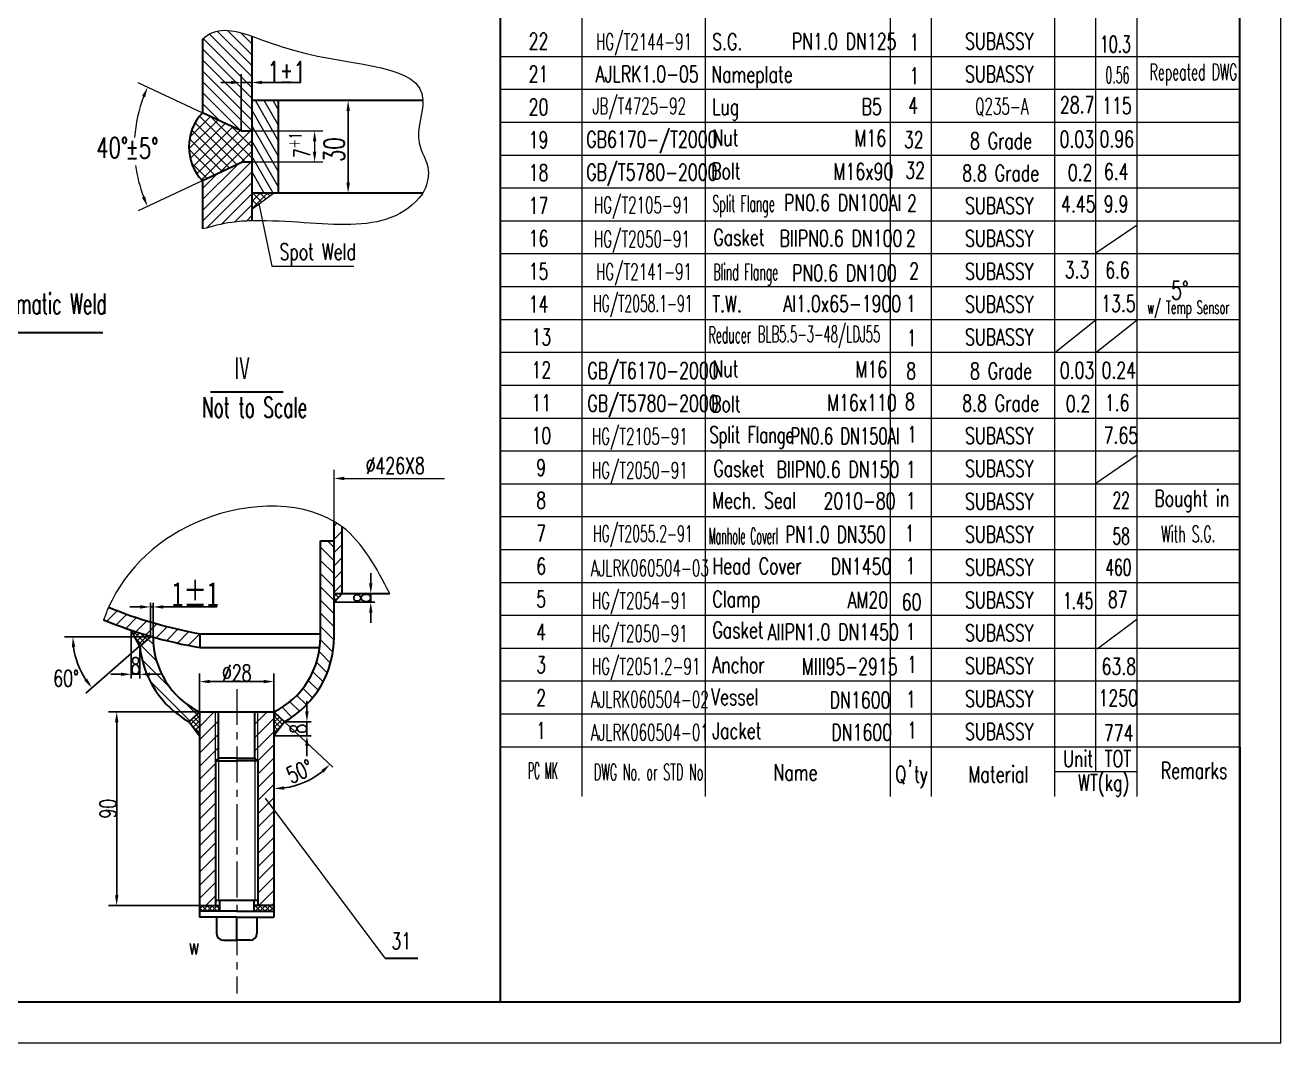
# Model space of a CAD drawing. Extents: x 0 to 594, y 0 to 841.
# Drawn here: x 288.4 to 594, y 0 to 247.7 of the extents above; entities that cross this region are included whole.
import ezdxf
from ezdxf.enums import TextEntityAlignment as Align

# ---------------------------------------------------------------- set-up
doc = ezdxf.new("R2010")
doc.units = 0
doc.header["$LTSCALE"] = 7
doc.header["$MEASUREMENT"] = 0
doc.linetypes.add('CENTER', pattern=[2, 1.25, -0.25, 0.25, -0.25])
doc.linetypes.add('DASHED', pattern=[0.75, 0.5, -0.25])
doc.layers.get('0').update_dxf_attribs({"linetype": 'CONTINUOUS', "lineweight": 30})
doc.layers.get('DEFPOINTS').update_dxf_attribs({"color": 2, "linetype": 'DASHED', "lineweight": 13})
for name, color, linetype, lineweight in [('CEN', 1, 'CENTER', 13), ('DIM', 4, 'CONTINUOUS', 13), ('FULL', 7, 'CONTINUOUS', 30), ('MAIN', 7, 'CONTINUOUS', 30), ('TEXT', 7, 'CONTINUOUS', 30), ('THIN', 3, 'CONTINUOUS', 13), ('斜线', 6, 'CONTINUOUS', 13)]:
    doc.layers.add(name, color=color, linetype=linetype, lineweight=lineweight)
doc.styles.add('HZ3', font='romans.shx', dxfattribs={"width": 0.7, "height": 3, "bigfont": 'hztxt.shx'})
doc.styles.add('HZ4', font='romans.shx', dxfattribs={"width": 0.7, "height": 4, "bigfont": 'hztxt.shx'})
doc.styles.add('HZ5', font='romans.shx', dxfattribs={"width": 0.7, "height": 5, "bigfont": 'hztxt.shx'})
doc.styles.add('HZ6', font='romans.shx', dxfattribs={"width": 0.7, "height": 6, "bigfont": 'hztxt.shx'})
doc.styles.add('RMO4', font='romans.shx', dxfattribs={"width": 0.7, "height": 4})
doc.styles.get("Standard").update_dxf_attribs({"font": 'SIMFANG.TTF', "width": 0.7, "height": 6})
doc.dimstyles.get("Standard").update_dxf_attribs({"dimtxt": 0.18, "dimasz": 0.18, "dimexe": 0.18, "dimexo": 0.0625, "dimgap": 0.09, "dimtad": 0, "dimtih": 1, "dimtoh": 1, "dimdec": 4, "dimzin": 0, "dimdsep": 46, "dimtxsty": 'Standard', "dimcen": 0.09, "dimadec": 0, "dimazin": 0, "dimtfac": 1, "dimtdec": 4, "dimtofl": 0, "dimtmove": 0, "dimatfit": 3, "dimfxl": 0, "dimtolj": 1, "dimtzin": 0, "dimarcsym": 0})
doc.dimstyles.new('STANDARD$2', dxfattribs={"dimtxt": 0.18, "dimasz": 2.5, "dimexe": 2.5, "dimexo": 0.0625, "dimgap": 0.9, "dimtad": 1, "dimtih": 1, "dimdec": 0, "dimzin": 0, "dimdsep": 46, "dimtxsty": 'HZ5', "dimcen": 0.09, "dimadec": 0, "dimazin": 0, "dimtol": 1, "dimtfac": 2, "dimtdec": 0, "dimtofl": 0, "dimtmove": 0, "dimatfit": 0, "dimfxl": 0, "dimtolj": 1, "dimtzin": 0, "dimarcsym": 0})
pattern_1 = [(45, (-216.7585, -396.64), (-1.609318, 1.609318), [])]
pattern_2 = [(45, (3.9279, -203.98956), (-0.6187184, 0.6187184), []), (135, (3.9279, -203.98956), (-0.6187184, -0.6187184), [])]

# ---------------------------------------------------------------- blocks, each defined once
blk = doc.blocks.new('*D108')
at = {"layer": 'DEFPOINTS', "color": 0}
for p in [(343.59, 233.75), (341.01, 221.94), (343.59, 221.95)]:
    blk.add_point(p, dxfattribs=at)
at = {"layer": 'DIM', "color": 0, "lineweight": -2}
for p, q in [((341.01, 222.01), (341.01, 235.75)), ((343.59, 222.01), (343.59, 235.75)), ((338.51, 233.75), (336.01, 233.75)), ((341.01, 233.75), (343.59, 233.75)), ((346.09, 233.75), (355.51, 233.75))]:
    blk.add_line(p, q, dxfattribs=at)
at = {"layer": 'DIM', "color": 0}
for points in [[(338.51, 234.16), (338.51, 233.33), (341.01, 233.75)], [(346.09, 234.16), (346.09, 233.33), (343.59, 233.75)]]:
    blk.add_solid(points, dxfattribs=at)
at = {"layer": 'DIM', "color": 0, "insert": (352.05, 236.34), "char_height": 5, "attachment_point": 5, "style": 'HZ5'}
blk.add_mtext('\\A1;1±1', dxfattribs=at)
blk = doc.blocks.new('*D109')
at = {"layer": 'DEFPOINTS', "color": 0}
for p in [(350.03, 229.33), (350.14, 206.83), (367.02, 206.83)]:
    blk.add_point(p, dxfattribs=at)
at = {"layer": 'DIM', "color": 0, "lineweight": -2}
for p, q in [((350.1, 229.33), (369.52, 229.33)), ((367.02, 226.83), (367.02, 209.33)), ((350.2, 206.83), (369.52, 206.83))]:
    blk.add_line(p, q, dxfattribs=at)
at = {"layer": 'DIM', "color": 0}
for points in [[(366.61, 226.83), (367.44, 226.83), (367.02, 229.33)], [(366.61, 209.33), (367.44, 209.33), (367.02, 206.83)]]:
    blk.add_solid(points, dxfattribs=at)
at = {"layer": 'DIM', "color": 0, "insert": (363.62, 217.37), "char_height": 5, "attachment_point": 5, "rotation": 90, "style": 'HZ5'}
blk.add_mtext('\\A1;30', dxfattribs=at)
blk = doc.blocks.new('*D119')
at = {"layer": 'DEFPOINTS', "color": 0}
for p in [(330.86, 80.55), (310.7, 33.45), (330.86, 33.45)]:
    blk.add_point(p, dxfattribs=at)
at = {"layer": 'THIN', "color": 0, "lineweight": -2}
for p, q in [((330.8, 80.55), (308.7, 80.55)), ((310.7, 78.05), (310.7, 35.95)), ((330.8, 33.45), (308.7, 33.45))]:
    blk.add_line(p, q, dxfattribs=at)
at = {"layer": 'THIN', "color": 0}
for points in [[(310.28, 78.05), (311.12, 78.05), (310.7, 80.55)], [(310.28, 35.95), (311.12, 35.95), (310.7, 33.45)]]:
    blk.add_solid(points, dxfattribs=at)
at = {"layer": 'THIN', "color": 0, "insert": (308.61, 57), "char_height": 4, "attachment_point": 5, "rotation": 90, "style": 'RMO4'}
blk.add_mtext('\\A1;90', dxfattribs=at)
blk = doc.blocks.new('*D120')
at = {"layer": 'DEFPOINTS', "color": 0}
for p in [(348.97, 87.94), (330.86, 80.55), (348.97, 80.47)]:
    blk.add_point(p, dxfattribs=at)
at = {"layer": 'THIN', "color": 0, "lineweight": -2}
for p, q in [((330.86, 80.61), (330.86, 89.94)), ((348.97, 80.54), (348.97, 89.94)), ((333.36, 87.94), (346.47, 87.94))]:
    blk.add_line(p, q, dxfattribs=at)
at = {"layer": 'THIN', "color": 0}
for points in [[(333.36, 88.35), (333.36, 87.52), (330.86, 87.94)], [(346.47, 88.35), (346.47, 87.52), (348.97, 87.94)]]:
    blk.add_solid(points, dxfattribs=at)
at = {"layer": 'THIN', "color": 0, "insert": (339.91, 90.03), "char_height": 4, "attachment_point": 5, "style": 'RMO4'}
blk.add_mtext('\\A1;%%C28', dxfattribs=at)
blk = doc.blocks.new('*D121')
at = {"layer": 'DEFPOINTS', "color": 0}
for p in [(314.26, 100.43), (316.33, 96.57), (314.26, 89.71)]:
    blk.add_point(p, dxfattribs=at)
at = {"layer": 'THIN', "color": 0, "lineweight": -2}
for p, q in [((314.26, 100.37), (314.26, 88.71)), ((316.33, 96.5), (316.33, 88.71)), ((311.76, 89.71), (309.26, 89.71)), ((316.33, 89.71), (314.26, 89.71)), ((318.83, 89.71), (321.33, 89.71))]:
    blk.add_line(p, q, dxfattribs=at)
at = {"layer": 'THIN', "color": 0}
for points in [[(311.76, 90.12), (311.76, 89.29), (314.26, 89.71)], [(318.83, 90.12), (318.83, 89.29), (316.33, 89.71)]]:
    blk.add_solid(points, dxfattribs=at)
at = {"layer": 'THIN', "color": 0, "insert": (315.3, 91.8), "char_height": 4, "attachment_point": 5, "style": 'RMO4'}
blk.add_mtext('\\A1;8', dxfattribs=at)
blk = doc.blocks.new('*D122')
at = {"layer": 'DEFPOINTS', "color": 0}
for p in [(318.89, 98.81), (318.89, 98.81), (319.54, 98.81), (316.33, 96.57), (300.58, 94.33)]:
    blk.add_point(p, dxfattribs=at)
at = {"layer": 'THIN', "color": 0, "lineweight": -2}
for p, q in [((318.83, 98.81), (298.04, 98.81)), ((316.29, 96.52), (303.2, 85.08))]:
    blk.add_line(p, q, dxfattribs=at)
blk.add_arc((318.89, 98.81), 18.85, 187.604, 213.5548, dxfattribs=at)
at = {"layer": 'THIN', "color": 0}
for points in [[(299.79, 96.28), (300.62, 96.34), (300.04, 98.81)], [(303.52, 88.64), (302.85, 88.13), (304.7, 86.4)]]:
    blk.add_solid(points, dxfattribs=at)
at = {"layer": 'THIN', "color": 0, "insert": (298.39, 88.72), "char_height": 4, "attachment_point": 5, "style": 'HZ4'}
blk.add_mtext('\\A1;60%%D', dxfattribs=at)
blk = doc.blocks.new('*D123')
at = {"layer": 'DEFPOINTS', "color": 0}
for p in [(318.89, 106.1), (318.89, 98.81), (319.54, 98.81)]:
    blk.add_point(p, dxfattribs=at)
at = {"layer": 'THIN', "color": 0, "lineweight": -2}
for p, q in [((318.89, 98.87), (318.89, 107.1)), ((319.54, 98.87), (319.54, 107.1)), ((316.39, 106.1), (313.89, 106.1)), ((318.89, 106.1), (319.54, 106.1)), ((322.04, 106.1), (335.07, 106.1))]:
    blk.add_line(p, q, dxfattribs=at)
at = {"layer": 'THIN', "color": 0}
for points in [[(316.39, 106.51), (316.39, 105.68), (318.89, 106.1)], [(322.04, 106.51), (322.04, 105.68), (319.54, 106.1)]]:
    blk.add_solid(points, dxfattribs=at)
at = {"layer": 'THIN', "color": 0, "insert": (329.8, 109.19), "char_height": 6, "attachment_point": 5}
blk.add_mtext('\\A1;1%%P1', dxfattribs=at)
blk = doc.blocks.new('*D124')
at = {"layer": 'DEFPOINTS', "color": 0}
for p in [(363.6, 107.23), (365.57, 109.36), (372.53, 107.23)]:
    blk.add_point(p, dxfattribs=at)
at = {"layer": 'THIN', "color": 0, "lineweight": -2}
for p, q in [((372.53, 111.86), (372.53, 114.36)), ((363.66, 107.23), (373.53, 107.23)), ((365.63, 109.36), (373.53, 109.36)), ((372.53, 109.36), (372.53, 107.23)), ((372.53, 104.73), (372.53, 102.23))]:
    blk.add_line(p, q, dxfattribs=at)
at = {"layer": 'THIN', "color": 0}
for points in [[(372.11, 111.86), (372.95, 111.86), (372.53, 109.36)], [(372.11, 104.73), (372.95, 104.73), (372.53, 107.23)]]:
    blk.add_solid(points, dxfattribs=at)
at = {"layer": 'THIN', "color": 0, "insert": (370.44, 108.3), "char_height": 4, "attachment_point": 5, "rotation": 90, "style": 'RMO4'}
blk.add_mtext('\\A1;8', dxfattribs=at)
blk = doc.blocks.new('*D125')
at = {"layer": 'DEFPOINTS', "color": 0}
for p in [(351.52, 78.16), (348.97, 74.77), (356.99, 74.77)]:
    blk.add_point(p, dxfattribs=at)
at = {"layer": 'THIN', "color": 0, "lineweight": -2}
for p, q in [((356.99, 80.66), (356.99, 83.16)), ((351.58, 78.16), (357.99, 78.16)), ((356.99, 78.16), (356.99, 74.77)), ((349.03, 74.77), (357.99, 74.77)), ((356.99, 72.27), (356.99, 69.77))]:
    blk.add_line(p, q, dxfattribs=at)
at = {"layer": 'THIN', "color": 0}
for points in [[(356.57, 80.66), (357.41, 80.66), (356.99, 78.16)], [(356.57, 72.27), (357.41, 72.27), (356.99, 74.77)]]:
    blk.add_solid(points, dxfattribs=at)
at = {"layer": 'THIN', "color": 0, "insert": (354.9, 76.46), "char_height": 4, "attachment_point": 5, "rotation": 90, "style": 'RMO4'}
blk.add_mtext('\\A1;8', dxfattribs=at)
blk = doc.blocks.new('*D126')
at = {"layer": 'DEFPOINTS', "color": 0}
for p in [(348.97, 80.55), (348.97, 80.55), (351.52, 78.16), (353.99, 62.57), (348.97, 30.63)]:
    blk.add_point(p, dxfattribs=at)
at = {"layer": 'THIN', "color": 0, "lineweight": -2}
blk.add_line((351.57, 78.11), (363.32, 67.1), dxfattribs=at)
blk.add_arc((348.97, 80.55), 18.67, 277.6764, 309.1799, dxfattribs=at)
at = {"layer": 'THIN', "color": 0}
for points in [[(360.48, 66.38), (361.05, 65.77), (362.59, 67.78)], [(351.49, 61.63), (351.43, 62.46), (348.97, 61.88)]]:
    blk.add_solid(points, dxfattribs=at)
at = {"layer": 'THIN', "color": 0, "insert": (355.24, 66.08), "char_height": 4, "attachment_point": 5, "rotation": 23.4281, "style": 'HZ4'}
blk.add_mtext('\\A1;50%%D', dxfattribs=at)

msp = doc.modelspace()

# ---------------------------------------------------------------- hatches: boundary and pattern name
at = {"layer": 'DIM'}
h = msp.add_hatch(dxfattribs=at)
h.set_pattern_fill('ANSI37', color=256, scale=10, style=0)
h.set_pattern_definition([(45, (-9.7175, -130.8454), (-0.8838835, 0.8838835), []), (135, (-9.7175, -130.8454), (-0.8838835, -0.8838835), [])])
h.paths.add_polyline_path([(343.59055, 206.82905), (343.59055, 202.8933), (348.87648, 206.82905)])
at = {"layer": 'THIN'}
h = msp.add_hatch(dxfattribs=at)
h.set_pattern_fill('ANSI31', color=256, scale=15, angle=90, style=0)
h.set_pattern_definition([(45, (695.9562, -27.001), (1.325825, -1.325825), [])])
edge = h.paths.add_edge_path()
edge.add_line((343.59055, 215.41529), (343.59055, 200.07041))
edge.add_spline(control_points=[(343.59055, 200.07041), (341.91173, 200.03108), (337.67112, 199.7369), (333.9065, 198.7148), (331.59055, 198.08602)], knot_values=[311.211507241, 311.211507241, 311.211507241, 311.211507241, 323.401228913, 342.8885156, 342.8885156, 342.8885156, 342.8885156], degree=3, periodic=0)
edge.add_line((331.59055, 209.8196), (331.59055, 198.08602))
edge.add_line((341.45465, 214.4193), (331.59055, 209.8196))
h = msp.add_hatch(dxfattribs=at)
h.set_pattern_fill('ANSI31', color=256, scale=18.207352, style=0)
h.set_pattern_definition(pattern_1)
edge = h.paths.add_edge_path()
edge.add_line((331.02368, 96.21075), (331.02368, 99.57076))
edge.add_arc((349.85446, 206.30375), 108.38141, 247.7087455, 259.9943421, ccw=False)
edge.add_spline(control_points=[(308.74377, 106.02194), (308.29545, 105.01469), (307.89176, 103.9868), (307.48807, 102.95891)], knot_values=[85.191780161, 85.191780161, 85.191780161, 85.191780161, 88.502207738, 88.502207738, 88.502207738, 88.502207738], degree=3, periodic=0)
edge.add_arc((349.85446, 206.30375), 111.69184, 247.7087455, 260.2938143)
edge = h.paths.add_edge_path()
edge.add_spline(control_points=[(365.57242, 125.5751), (364.94204, 126.05164), (364.28359, 126.49191), (363.60012, 126.89693)], knot_values=[19.927894789, 19.927894789, 19.927894789, 19.927894789, 22.402992193, 22.402992193, 22.402992193, 22.402992193], degree=3, periodic=0)
edge.add_line((363.60012, 126.89693), (363.60012, 109.36199))
edge.add_line((363.60012, 109.36199), (365.57242, 109.36199))
edge.add_line((365.57242, 109.36199), (365.57242, 125.5751))
h = msp.add_hatch(dxfattribs=at)
h.set_pattern_fill('ANSI37', color=256, scale=7, style=0)
h.set_pattern_definition(pattern_2)
h.paths.add_polyline_path([(363.60012, 109.36199), (363.60012, 107.22818), (365.57242, 109.36199)])
h = msp.add_hatch(dxfattribs=at)
h.set_pattern_fill('ANSI37', color=256, scale=7, style=0)
h.set_pattern_definition(pattern_2)
h.paths.add_polyline_path([(316.33294, 96.5659), (318.89459, 98.80521), (319.53728, 98.80521, -0.01236056), (314.26179, 100.43483)])
h = msp.add_hatch(dxfattribs=at)
h.set_pattern_fill('ANSI37', color=256, scale=7, style=0)
h.set_pattern_definition(pattern_2)
h.paths.add_polyline_path([(328.30751, 78.15678), (330.86123, 74.76718), (330.86123, 80.55017)])
h.paths.add_polyline_path([(348.96574, 74.76718), (351.51947, 78.15678), (348.96574, 80.55017)])
h = msp.add_hatch(dxfattribs=at)
h.set_pattern_fill('ANSI31', color=256, scale=18.207352, style=0)
h.set_pattern_definition(pattern_1)
h.paths.add_polyline_path([(334.76887, 68.61267), (334.76887, 80.55017), (330.86123, 80.55017), (330.86123, 33.44917), (334.76887, 33.44917)])
h.paths.add_polyline_path([(345.05811, 33.44917), (348.96574, 33.44917), (348.96574, 80.55017), (345.05811, 80.55017), (345.05811, 68.61267)])
h.paths.add_polyline_path([(345.05811, 80.55017), (344.3354, 80.55017), (344.3354, 69.33478), (345.05811, 68.61267)])
h.paths.add_polyline_path([(334.76887, 68.61267), (335.49157, 69.33478), (335.49157, 80.55017), (334.76887, 80.55017)])
h = msp.add_hatch(dxfattribs=at)
h.set_pattern_fill('ANSI37', color=256, scale=6.620855, style=0)
h.set_pattern_definition([(45, (-216.75845, -417.89014), (-0.5852064, 0.5852064), []), (135, (-216.75845, -417.89014), (-0.5852064, -0.5852064), [])])
h.paths.add_polyline_path([(330.86123, 33.44917), (330.86123, 32.07771), (335.73248, 32.07771), (335.73248, 33.44917)])
h.paths.add_polyline_path([(344.0945, 33.44917), (344.0945, 32.07771), (348.96574, 32.07771), (348.96574, 33.44917)])

# ---------------------------------------------------------------- linework, layer by layer
for p, q in [((404, 320), (404, 10)), ((584, 72), (584, 10))]:
    msp.add_line(p, q)
at = {"layer": 'CEN'}
msp.add_line((339.91349, 86.11955), (339.91349, 12.00682), dxfattribs=at)
at = {"layer": 'DEFPOINTS', "linetype": 'ByBlock'}
for p in [(331.59055, 226.33851), (315.35779, 223.0513), (343.59055, 221.94409), (344.49055, 220.32314), (343.59055, 214.4193), (344.49055, 215.83496), (331.59055, 209.8196)]:
    msp.add_point(p, dxfattribs=at)
at = {"layer": 'DIM', "linetype": 'ByBlock'}
for p, q in [((331.53391, 226.36493), (315.94414, 233.63456)), ((343.65305, 221.94409), (360.8615, 221.94409)), ((358.8615, 219.44409), (358.8615, 216.9193)), ((343.65305, 214.4193), (360.8615, 214.4193)), ((331.53391, 209.79318), (315.94414, 202.52355))]:
    msp.add_line(p, q, dxfattribs=at)
at = {"layer": 'DIM'}
for p, q in [((343.59055, 202.8933), (348.87648, 206.82905)), ((345.32694, 204.3115), (348.45873, 189.03858)), ((548.71514, 192.1005), (558.99819, 199.11696)), ((348.45873, 189.03858), (368.38155, 189.03858)), ((548.71514, 136.1005), (558.99819, 143.11696)), ((375.99273, 20.63207), (346.87209, 59.552))]:
    msp.add_line(p, q, dxfattribs=at)
at = {"layer": 'DIM', "linetype": 'ByBlock'}
for start, end in [(159.176094, 176.1686096), (187.5497544, 200.823906)]:
    msp.add_arc((349.30302, 218.07905), 34.30746, start, end, dxfattribs=at)
msp.add_point((358.8615, 214.4193), dxfattribs=at)
for points in [[(316.85282, 230.43747), (317.62041, 230.11304), (318.20991, 232.57801)], [(358.44483, 219.44409), (359.27816, 219.44409), (358.8615, 221.94409)], [(358.44483, 216.9193), (359.27816, 216.9193), (358.8615, 214.4193)], [(317.62041, 206.04507), (316.85282, 205.72064), (318.20991, 203.5801)]]:
    msp.add_solid(points, dxfattribs=at)
at = {"layer": 'FULL'}
for p, q in [((584, 10), (584, 831)), ((343.59055, 244.9877), (343.59055, 215.41529)), ((331.59055, 244.27137), (331.59055, 226.33851)), ((350.00722, 229.32905), (343.59055, 229.32905)), ((350.03414, 229.32905), (350.03414, 206.82905)), ((385.22988, 229.32905), (350.03414, 229.32905)), ((341.01442, 221.94409), (331.59055, 226.33851)), ((341.45465, 214.4193), (331.59055, 209.8196)), ((343.59055, 215.41529), (343.59055, 200.07041)), ((331.59055, 209.8196), (331.59055, 198.08602)), ((350.03414, 206.82905), (343.59055, 206.82905)), ((385.22988, 206.82905), (350.13564, 206.82905)), ((333.52261, 158.46023), (351.23984, 158.46023)), ((375.99273, 20.63207), (383.99273, 20.63207)), ((25, 10), (584, 10))]:
    msp.add_line(p, q, dxfattribs=at)
msp.add_arc((340.14953, 218.07905), 11.89431, 136.020259, 223.979741, dxfattribs=at)
at = {"layer": 'MAIN'}
for p, q in [((341.01442, 221.94409), (343.59055, 221.94409)), ((341.45465, 214.4193), (343.59055, 214.4193)), ((363.60012, 109.36199), (363.60012, 126.89693)), ((365.57242, 109.36199), (365.57242, 125.5751)), ((360.2897, 98.80521), (360.2897, 122.18093)), ((360.2897, 122.18093), (363.60012, 122.18093)), ((363.60012, 98.80521), (363.60012, 122.18093)), ((363.60012, 109.36199), (377.15931, 109.36199)), ((365.57242, 109.36199), (363.60012, 107.22818)), ((316.33294, 96.5659), (314.26179, 100.43483)), ((318.89459, 98.80521), (316.33294, 96.5659)), ((319.53728, 98.80521), (318.89459, 98.80521)), ((331.02368, 96.21075), (331.02368, 99.57076)), ((331.02368, 99.57076), (360.2897, 99.57076)), ((331.02368, 96.21075), (360.12385, 96.21075)), ((330.86123, 80.55017), (328.30751, 78.15678)), ((330.86123, 80.55017), (330.86123, 30.63348)), ((330.86123, 80.55017), (348.96574, 80.55017)), ((335.49157, 69.33478), (335.49157, 80.55017)), ((344.3354, 69.33478), (344.3354, 80.55017)), ((348.96574, 80.55017), (348.96574, 30.63348)), ((348.96574, 80.55017), (351.51947, 78.15678)), ((328.30751, 78.15678), (330.86123, 74.76718)), ((351.51947, 78.15678), (348.96574, 74.76718)), ((335.49157, 69.33478), (334.76887, 68.61267)), ((334.76887, 68.61267), (339.91349, 68.61267)), ((334.76887, 68.61267), (334.76887, 33.44917)), ((339.91349, 69.33478), (335.49157, 69.33478)), ((339.91349, 69.33478), (344.3354, 69.33478)), ((345.05811, 68.61267), (339.91349, 68.61267)), ((344.3354, 69.33478), (345.05811, 68.61267)), ((345.05811, 68.61267), (345.05811, 33.44917)), ((334.76887, 34.72546), (345.05811, 34.72546)), ((335.73248, 34.72546), (335.73248, 32.07771)), ((344.0945, 34.72546), (344.0945, 32.07771)), ((330.86123, 33.44917), (335.73248, 33.44917)), ((339.91349, 32.07771), (330.86123, 32.07771)), ((339.91349, 30.63348), (330.86123, 30.63348)), ((335.00977, 30.63348), (335.00977, 26.63212)), ((339.91349, 32.07771), (348.96574, 32.07771)), ((339.91349, 30.63348), (348.96574, 30.63348)), ((339.91349, 24.97691), (339.91349, 30.63348)), ((348.96574, 33.44917), (344.0945, 33.44917)), ((344.81721, 30.63348), (344.81721, 26.63212)), ((336.66498, 24.97691), (339.91349, 24.97691)), ((343.162, 24.97691), (339.91349, 24.97691))]:
    msp.add_line(p, q, dxfattribs=at)
for centre, radius, start, end in [((349.85446, 206.30375), 108.38141, 247.7087455, 259.9943421), ((349.85446, 206.30375), 111.69184, 247.7087455, 260.2938143), ((339.91349, 98.80521), 20.37621, 180, 243.6242477), ((339.91349, 98.80521), 20.37621, 296.3757523, 0), ((339.91349, 98.80521), 23.68664, 299.3392746, 0), ((339.91349, 98.80521), 23.68664, 185.4247878, 240.6607254), ((336.66498, 26.63212), 1.65521, 180, 270), ((343.162, 26.63212), 1.65521, 270, 0)]:
    msp.add_arc(centre, radius, start, end, dxfattribs=at)
at = {"layer": 'TEXT'}
msp.add_line((207.66633, 172.897), (307.36342, 172.897), dxfattribs=at)
at = {"layer": 'THIN'}
for p, q in [((594, 0), (594, 841)), ((424, 60), (424, 320)), ((454, 60), (454, 320)), ((499, 60), (499, 320)), ((509, 60), (509, 320)), ((539, 60), (539, 320)), ((549, 66), (549, 320)), ((559, 60), (559, 320)), ((343.59055, 235.2085), (333.25996, 245.53909)), ((343.59055, 237.86015), (335.18947, 246.26123)), ((343.59055, 240.5118), (337.68305, 246.4193)), ((343.59055, 243.16345), (340.91625, 245.83775)), ((343.59055, 229.90519), (331.59055, 241.90519)), ((343.59055, 232.55684), (331.73558, 244.41182)), ((343.59055, 227.25354), (331.59055, 239.25354)), ((584, 240), (404, 240)), ((343.59055, 224.60189), (331.59055, 236.60189)), ((343.59055, 221.95024), (331.59055, 233.95024)), ((340.88445, 222.0047), (331.59055, 231.29859)), ((350.03414, 219.65358), (344.448, 229.32905)), ((350.03414, 223.40358), (346.61307, 229.32905)), ((350.03414, 227.15358), (348.77813, 229.32905)), ((584, 232), (404, 232)), ((330.69743, 225.29935), (331.69016, 226.29207)), ((335.91595, 224.32155), (331.59055, 228.64694)), ((350.03414, 215.90358), (343.59055, 227.0642)), ((328.26633, 217.56494), (335.30693, 224.60554)), ((328.49243, 220.44269), (333.49854, 225.4488)), ((328.59783, 215.24479), (337.11531, 223.76227)), ((339.98766, 213.73523), (329.79347, 223.92942)), ((341.95524, 214.4193), (330.8632, 225.51134)), ((343.60443, 215.42176), (333.64627, 225.37992)), ((350.03414, 212.15358), (343.59055, 223.3142)), ((584, 224), (404, 224)), ((338.17927, 212.89196), (328.95965, 222.11159)), ((329.27196, 213.26727), (338.9237, 222.91901)), ((330.20697, 211.55063), (340.73209, 222.07575)), ((331.36638, 210.05839), (343.25208, 221.94409)), ((343.59055, 218.08728), (338.61477, 223.06307)), ((343.59055, 220.73893), (343.58327, 220.74622)), ((334.5625, 211.20544), (328.26939, 217.49855)), ((336.37088, 212.0487), (328.41252, 220.00707)), ((335.69157, 211.73193), (343.59055, 219.63091)), ((340.66007, 214.04878), (343.59055, 216.97926)), ((350.03414, 208.40358), (343.59055, 219.5642)), ((332.75411, 210.36217), (328.89988, 214.21641)), ((348.77813, 206.82905), (343.59055, 215.8142)), ((584, 216), (404, 216)), ((346.61307, 206.82905), (343.59055, 212.0642)), ((584, 208), (404, 208)), ((584, 200), (404, 200)), ((584, 192), (404, 192)), ((584, 184), (404, 184)), ((584, 176), (404, 176)), ((539, 168), (549, 176)), ((549, 168), (559, 176)), ((584, 168), (404, 168)), ((584, 160), (404, 160)), ((584, 152), (404, 152)), ((584, 144), (404, 144)), ((363.60012, 126.89693), (363.60012, 139.43875)), ((366.10012, 137.37353), (390.47721, 137.37353)), ((584, 136), (404, 136)), ((584, 128), (404, 128)), ((363.60012, 117.33752), (360.2897, 120.64795)), ((363.60012, 120.55616), (361.97535, 122.18093)), ((584, 120), (404, 120)), ((363.60012, 114.11889), (360.2897, 117.42932)), ((363.60012, 110.90025), (360.2897, 114.21068)), ((363.60012, 107.68162), (360.2897, 110.99204)), ((584, 112), (404, 112)), ((363.60012, 104.46298), (360.2897, 107.77341)), ((363.60012, 101.24435), (360.2897, 104.55477)), ((584, 104), (404, 104)), ((363.5877, 98.03813), (360.2897, 101.33614)), ((549.31005, 95.91685), (558.94388, 103.13612)), ((319.62261, 96.94232), (318.28906, 98.27588)), ((363.30835, 95.09885), (360.27846, 98.12874)), ((320.39682, 92.94948), (316.57169, 96.77461)), ((362.73315, 92.45542), (359.97131, 95.21725)), ((584, 96), (404, 96)), ((323.81988, 86.30779), (316.89062, 93.23704)), ((361.92187, 90.04806), (359.33348, 92.63645)), ((360.90993, 87.84136), (358.43651, 90.31478)), ((328.53709, 78.37194), (318.75845, 88.15058)), ((358.36338, 83.95064), (356.00672, 86.3073)), ((359.71927, 85.81338), (357.32002, 88.21264)), ((584, 88), (404, 88)), ((330.19856, 79.92911), (327.41607, 82.7116)), ((355.18111, 80.69564), (352.83043, 83.04632)), ((356.84975, 82.24563), (354.50876, 84.58663)), ((334.76887, 68.61267), (334.76887, 80.55017)), ((345.05811, 68.61267), (345.05811, 80.55017)), ((353.35577, 79.30235), (350.96908, 81.68903)), ((584, 80), (404, 80)), ((584, 72), (404, 72)), ((335.49157, 69.33478), (335.49157, 34.72546)), ((344.3354, 69.33478), (344.3354, 34.72546)), ((559, 66), (539, 66)), ((0, 0), (594, 0))]:
    msp.add_line(p, q, dxfattribs=at)
for points in [[(331.59055, 244.27137), (334.75991, 247.41238), (338.81487, 246.67756), (343.54986, 245.00212)], [(385.16908, 206.71436), (376.46144, 195.21638), (360.99302, 200.34801), (343.86522, 200.07618)]]:
    msp.add_open_spline(points, degree=3, dxfattribs=at)
for points, knots in [([(343.59055, 244.9877), (346.52372, 243.94736), (364.50801, 237.19043), (384.89452, 238.35599), (385.22562, 229.49076)], [35.79939372, 35.79939372, 35.79939372, 35.79939372, 57.894430037, 142.630664352, 142.630664352, 142.630664352, 142.630664352]), ([(385.22988, 229.32905), (385.27505, 226.41174), (382.52071, 219.75071), (387.51222, 213.00548), (386.10506, 208.49849), (385.22988, 206.82905)], [143.142463104, 143.142463104, 143.142463104, 143.142463104, 170.658187428, 189.437821014, 204.621299504, 204.621299504, 204.621299504, 204.621299504]), ([(343.59055, 200.07041), (341.91173, 200.03108), (337.67112, 199.7369), (333.9065, 198.7148), (331.59055, 198.08602)], [311.211507241, 311.211507241, 311.211507241, 311.211507241, 323.401228913, 342.8885156, 342.8885156, 342.8885156, 342.8885156])]:
    msp.add_open_spline(points, degree=3, knots=knots, dxfattribs=at)
msp.add_spline([(377.15931, 109.36199), (365.57242, 125.5751), (331.63125, 127.33882), (308.74377, 106.02194), (307.48807, 102.95891)], degree=3, dxfattribs=at)
msp.add_solid([(366.10012, 136.95686), (366.10012, 137.79019), (363.60012, 137.37353)], dxfattribs=at)

# ---------------------------------------------------------------- texts
at = {"layer": 'DIM'}
for s, height, style, width, p in [('22', 4, 'RMO4', 0.7, (410.95695, 241.78635)), ('HG/T2144-91', 4, 'RMO4', 0.6, (427.33891, 241.67619)), ('S.G.', 4, 'HZ4', 0.7, (455.61966, 241.66375)), ('PN1.0 DN125', 4, 'RMO4', 0.7, (475.02796, 241.73189)), ('1', 4, 'RMO4', 0.7, (503.61456, 241.55036)), ('SUBASSY', 4, 'HZ4', 0.7, (517.14698, 241.78733)), ('21', 4, 'RMO4', 0.7, (410.95695, 233.78635)), ('AJLRK1.0-05', 4, 'RMO4', 0.7, (427.2509, 233.81728)), ('Nameplate', 4, 'HZ4', 0.7, (455.42323, 233.71668)), ('1', 4, 'RMO4', 0.7, (503.61456, 233.32684)), ('SUBASSY', 4, 'HZ4', 0.7, (517.14698, 233.78733)), ('Repeated DWG', 4, 'HZ4', 0.55, (562.07886, 234.32091)), ('20', 4, 'RMO4', 0.7, (410.95695, 225.78635)), ('JB/T4725-92', 4, 'RMO4', 0.6, (426.51142, 226.03283)), ('Lug              B5', 4, 'HZ4', 0.7, (455.59507, 225.86105)), ('4', 4, 'RMO4', 0.7, (503.30803, 226.1316)), ('Q235-A', 4, 'RMO4', 0.6, (519.61125, 225.94744)), ('28.7', 4, 'RMO4', 0.7, (540.23087, 226.31441)), ('115', 4, 'RMO4', 0.7, (550.48208, 226.10554)), ('40°', 5, 'HZ5', 0.7, (305.7148, 215.38224)), ('±5°', 5, 'HZ5', 0.7, (312.78979, 215.2215)), ('19', 4, 'RMO4', 0.7, (410.95695, 217.78635)), ('GB6170-/T2000', 4, 'RMO4', 0.7, (424.96889, 217.88466)), ('Nut', 4, 'HZ4', 0.7, (455.68295, 218.32016)), ('M16', 4, 'RMO4', 0.7, (490.26582, 218.20027)), ('32', 4, 'RMO4', 0.7, (502.25954, 217.80223)), ('8 Grade', 4, 'RMO4', 0.7, (518.33829, 217.53027)), ('0.03', 4, 'RMO4', 0.7, (540.13338, 217.94211)), ('0.96', 4, 'RMO4', 0.7, (549.87145, 217.98014)), ('GB/T5780-2000', 4, 'RMO4', 0.7, (424.96889, 209.91148)), ('Bolt', 4, 'HZ4', 0.7, (455.36784, 210.21192)), ('M16x90', 4, 'RMO4', 0.7, (485.17126, 210.0786)), ('32', 4, 'RMO4', 0.7, (502.5988, 210.36494)), ('6.4', 4, 'RMO4', 0.7, (550.9291, 210.06307)), ('18', 4, 'RMO4', 0.7, (410.95695, 209.78635)), ('8.8 Grade', 4, 'RMO4', 0.7, (516.46017, 209.68666)), ('0.2', 4, 'RMO4', 0.7, (542.15213, 209.82044)), ('17', 4, 'RMO4', 0.7, (410.95695, 201.78635)), ('HG/T2105-91', 4, 'RMO4', 0.6, (426.81946, 201.91148)), ('Split Flange', 4, 'HZ4', 0.480397, (455.68295, 202.27493)), ('PN0.6 DN100AI', 4, 'HZ4', 0.7, (473.10832, 202.47585)), ('2', 4, 'RMO4', 0.7, (503.03912, 202.36494)), ('SUBASSY', 4, 'HZ4', 0.7, (517.14698, 201.78733)), ('4.45', 4, 'RMO4', 0.7, (540.50225, 202.15506)), ('9.9', 4, 'RMO4', 0.7, (550.89629, 202.15506)), ('16', 4, 'RMO4', 0.7, (410.95695, 193.78635)), ('HG/T2050-91', 4, 'RMO4', 0.6, (426.81946, 193.64207)), ('Gasket', 4, 'HZ4', 0.7, (455.90311, 194.05097)), ('BIIPN0.6 DN100', 4, 'RMO4', 0.7, (472.0075, 193.83525)), ('2', 4, 'RMO4', 0.7, (502.76606, 193.82794)), ('SUBASSY', 4, 'HZ4', 0.7, (517.14698, 193.78733)), ('Spot Weld', 4, 'HZ4', 0.7, (350.33163, 190.57435)), ('15', 4, 'RMO4', 0.7, (410.95695, 185.78635)), ('HG/T2141-91', 4, 'RMO4', 0.6, (427.33891, 185.67619)), ('Blind Flange', 4, 'HZ4', 0.480397, (455.88729, 185.64145)), ('2', 4, 'RMO4', 0.7, (503.55857, 185.85719)), ('SUBASSY', 4, 'HZ4', 0.7, (517.14698, 185.78733)), ('3.3', 4, 'RMO4', 0.7, (541.3999, 186.13375)), ('PN0.6 DN100', 4, 'RMO4', 0.7, (475.06088, 185.3576)), ('14', 4, 'RMO4', 0.7, (410.95695, 177.78635)), ('HG/T2058.1-91', 4, 'RMO4', 0.55, (426.61753, 177.96087)), ('T.W.', 4, 'HZ4', 0.7, (455.63548, 177.82723)), ('AI1.0x65-1900', 4, 'RMO4', 0.7, (472.92732, 177.91771)), ('1', 4, 'RMO4', 0.7, (502.76606, 177.92914)), ('SUBASSY', 4, 'HZ4', 0.7, (517.14698, 177.78733)), ('13.5', 4, 'RMO4', 0.7, (550.26844, 177.94522)), ('w/ Temp Sensor', 3.2, 'HZ4', 0.55, (561.49607, 177.42436)), ('Reducer', 4, 'HZ4', 0.480397, (454.73855, 170.31456)), ('13', 4, 'RMO4', 0.7, (411.64308, 169.78635)), ('1', 4, 'RMO4', 0.7, (502.98055, 169.5339)), ('SUBASSY', 4, 'HZ4', 0.7, (517.14698, 169.78733)), ('12', 4, 'RMO4', 0.7, (411.64308, 161.78635)), ('GB/T6170-2000', 4, 'RMO4', 0.7, (425.25089, 161.61633)), ('Nut', 4, 'HZ4', 0.7, (455.68295, 162.05182)), ('M16', 4, 'RMO4', 0.7, (490.51025, 161.93194)), ('8', 4, 'RMO4', 0.7, (502.82875, 161.5339)), ('8 Grade', 4, 'RMO4', 0.7, (518.33829, 161.53027)), ('0.03', 4, 'RMO4', 0.7, (540.19836, 161.67378)), ('0.24', 4, 'RMO4', 0.7, (550.36032, 161.7118)), ('11', 4, 'RMO4', 0.7, (411.64308, 153.78635)), ('GB/T5780-2000', 4, 'RMO4', 0.7, (425.25089, 153.64315)), ('Bolt', 4, 'HZ4', 0.7, (455.36784, 153.51796)), ('M16x110', 4, 'RMO4', 0.7, (483.60499, 153.81026)), ('8', 4, 'RMO4', 0.7, (502.527, 154.0966)), ('8.8 Grade', 4, 'RMO4', 0.7, (516.46017, 153.68666)), ('0.2', 4, 'RMO4', 0.7, (541.66325, 153.5521)), ('1.6', 4, 'RMO4', 0.7, (551.15478, 153.79474)), ('10', 4, 'RMO4', 0.7, (411.64308, 145.78635)), ('HG/T2105-91', 4, 'RMO4', 0.6, (426.30836, 145.64315)), ('Split Flange ', 4, 'HZ4', 0.65, (454.97465, 146.0066)), ('1', 4, 'RMO4', 0.7, (503.03912, 146.0966)), ('SUBASSY', 4, 'HZ4', 0.7, (517.14698, 145.78733)), ('7.65', 4, 'RMO4', 0.7, (550.87373, 145.88672)), ('PN0.6 DN150AI', 4, 'HZ4', 0.65, (474.67501, 145.68858)), ('9', 4, 'RMO4', 0.7, (412.78921, 138.02277)), ('HG/T2050-91', 4, 'RMO4', 0.6, (426.30836, 137.37374)), ('Gasket', 4, 'HZ4', 0.7, (455.90311, 137.78264)), ('BIIPN0.6 DN150', 4, 'RMO4', 0.7, (471.27419, 137.56691)), ('1', 4, 'RMO4', 0.7, (502.76606, 137.5596)), ('SUBASSY', 4, 'HZ4', 0.7, (517.14698, 137.78733)), ('Bought in ', 4, 'RMO4', 0.7, (563.21616, 130.54231)), ('8', 4, 'RMO4', 0.7, (412.78921, 130.02277)), ('Mech. Seal', 4, 'HZ4', 0.7, (455.63548, 130.02775)), ('2010-80', 4, 'RMO4', 0.7, (482.7053, 129.87709)), ('1', 4, 'RMO4', 0.7, (502.76606, 129.92048)), ('SUBASSY', 4, 'HZ4', 0.7, (517.14698, 129.78733)), ('22', 4, 'RMO4', 0.611425, (553.04492, 130.06021)), ('7', 4, 'RMO4', 0.7, (412.78921, 122.02277)), ('HG/T2055.2-91', 4, 'RMO4', 0.55, (426.61753, 121.96087)), ('1', 4, 'RMO4', 0.7, (502.493, 122.00854)), ('SUBASSY', 4, 'HZ4', 0.7, (517.14698, 121.78733)), ('58', 4, 'RMO4', 0.611425, (553.04492, 121.33693)), ('With S.G.', 4, 'HZ4', 0.55, (564.8699, 121.85625)), ('6', 4, 'RMO4', 0.7, (412.78921, 114.02277)), ('AJLRK060504-03', 4, 'RMO4', 0.6, (426.08337, 113.59029)), ('Head Cover', 4, 'HZ4', 0.7, (455.68295, 114.07864)), ('DN1450', 4, 'RMO4', 0.7, (484.45078, 113.97838)), ('1', 4, 'RMO4', 0.7, (502.68827, 114.0966)), ('SUBASSY', 4, 'HZ4', 0.7, (517.14698, 113.78733)), ('460', 4, 'RMO4', 0.611425, (551.31748, 113.74632)), ('5', 4, 'RMO4', 0.7, (412.78921, 106.02277)), ('HG/T2054-91', 4, 'RMO4', 0.6, (426.30836, 105.64315)), ('Clamp', 4, 'HZ4', 0.7, (455.68295, 106.0066)), ('AM20', 4, 'RMO4', 0.7, (488.58827, 105.80207)), ('60', 4, 'RMO4', 0.7, (501.74302, 105.29919)), ('SUBASSY', 4, 'HZ4', 0.7, (517.14698, 105.78733)), ('1.45', 4, 'RMO4', 0.611425, (541.01165, 105.59999)), ('87', 4, 'RMO4', 0.7, (551.91242, 105.90079)), ('4', 4, 'RMO4', 0.7, (412.78921, 98.02277)), ('HG/T2050-91', 4, 'RMO4', 0.6, (426.30836, 97.64315)), ('Gasket', 4, 'HZ4', 0.7, (455.68295, 98.48907)), ('AIIPN1.0 DN1450', 4, 'RMO4', 0.7, (469.12573, 97.9969)), ('1', 4, 'RMO4', 0.7, (502.68827, 98.0966)), ('SUBASSY', 4, 'HZ4', 0.7, (517.14698, 97.78733)), ('3', 4, 'RMO4', 0.7, (412.78921, 90.02277)), ('HG/T2051.2-91', 4, 'RMO4', 0.6, (426.30836, 89.64315)), ('Anchor', 4, 'HZ4', 0.7, (455.68295, 90.0066)), ('MIII95-2915', 4, 'RMO4', 0.7, (477.46229, 89.60458)), ('1', 4, 'RMO4', 0.7, (503.03912, 90.0966)), ('SUBASSY', 4, 'HZ4', 0.7, (517.14698, 89.78733)), ('63.8', 4, 'RMO4', 0.7, (550.36835, 89.62977)), ('2', 4, 'RMO4', 0.7, (412.78921, 82.02277)), ('AJLRK060504-02', 4, 'RMO4', 0.6, (426.08337, 81.59029)), ('Vessel', 4, 'HZ4', 0.7, (455.36784, 82.22828)), ('1', 4, 'RMO4', 0.7, (502.76606, 81.63901)), ('SUBASSY', 4, 'HZ4', 0.7, (517.14698, 81.78733)), ('1250', 4, 'HZ4', 0.7, (549.62462, 81.9642)), ('DN1600', 4, 'RMO4', 0.7, (484.22278, 81.43704)), ('1', 4, 'RMO4', 0.7, (412.78921, 74.02277)), ('AJLRK060504-01', 4, 'RMO4', 0.6, (426.08337, 73.59029)), ('Jacket', 4, 'HZ4', 0.7, (455.63548, 73.98316)), ('DN1600', 4, 'RMO4', 0.7, (484.62064, 73.55872)), ('1', 4, 'RMO4', 0.7, (503.03912, 74.0966)), ('SUBASSY', 4, 'HZ4', 0.7, (517.14698, 73.78733)), ('774', 4, 'HZ4', 0.7, (550.93985, 73.40074)), ('Unit', 4, 'HZ4', 0.7, (541.02272, 67.16261)), ('TOT', 4, 'HZ4', 0.7, (551.11142, 67.16261)), ('DWG No. or STD No.', 4, 'HZ4', 0.5, (426.82109, 63.902)), ('   Name', 4, 'HZ4', 0.7, (464.29264, 63.82022)), ('Q ty', 4, 'HZ4', 0.7, (500.18336, 63.38509)), (',', 4, 'HZ4', 0.7, (503.17, 68.40325)), ('Material', 4, 'HZ4', 0.7, (518.0242, 63.38509)), ('Remarks', 4, 'HZ4', 0.7, (564.79037, 64.28697)), ('WT(kg)', 4, 'HZ4', 0.7, (544.66056, 61.31746)), ('31', 4, 'RMO4', 0.7, (377.54981, 22.79905)), ('w', 4, 'RMO4', 0.7, (328.24687, 21.48395))]:
    msp.add_text(s, height=height, dxfattribs=dict(at, style=style, width=width)).set_placement(p)
for s, style, width, p, p2 in [('10.3', 'RMO4', 0.755688, (549.99368, 241.06634), (557.49458, 241.06634)), ('0.56', 'RMO4', 0.58841, (551.30956, 233.55186), (557.15008, 233.55186)), ('6.6', 'RMO4', 0.838797, (551.30956, 186.09155), (557.15008, 186.09155)), ('BLB5.5-3-48/LDJ55', 'RMO4', 0.60234, (466.69412, 170.51191), (496.49878, 170.51191)), ('Manhole CoverI', 'HZ4', 0.480397, (454.72261, 121.38844), (471.66104, 121.38844)), ('PN1.0 DN350', 'RMO4', 0.769173, (473.44365, 121.72404), (497.82928, 121.72404)), ('PC MK', 'HZ4', 0.465633, (410.76297, 64.25534), (418.00614, 64.25534))]:
    msp.add_text(s, height=4, dxfattribs=dict(at, style=style, width=width)).set_placement(p, p2, align=Align.FIT)
at = {"layer": 'DIM', "style": 'HZ3', "width": 0.6}
msp.add_text('＋1', height=3, rotation=90, dxfattribs=at).set_placement((355.65648, 217.65642))
at = {"layer": 'DIM', "linetype": 'ByBlock', "insert": (355.81395, 216.5294), "char_height": 4, "attachment_point": 5, "rotation": 90, "style": 'RMO4'}
msp.add_mtext('\\A1;7', dxfattribs=at)
at = {"layer": 'THIN'}
for s, height, style, width, p in [('Joints of Category A and B for Automatic Weld', 5, 'HZ5', 0.6, (211.67121, 177.39721)), ('Ⅳ', 6, 'HZ6', 0.7, (339.0826, 161.02502)), ('Not to Scale', 5, 'HZ5', 0.6, (331.46556, 152.17207))]:
    msp.add_text(s, height=height, dxfattribs=dict(at, style=style, width=width)).set_placement(p)
at = {"layer": 'THIN', "insert": (371.27598, 140.49614), "char_height": 4, "attachment_point": 4, "style": 'RMO4'}
msp.add_mtext('\\A1;∅426X8', dxfattribs=at)
at = {"layer": '斜线', "style": 'RMO4', "width": 0.7}
msp.add_text('5%%d', height=4.457162, dxfattribs=at).set_placement((567.26108, 180.95624))

# ---------------------------------------------------------------- dimensions: what is measured, and where the dimension line sits
at = {"layer": 'DIM'}
dim = msp.add_linear_dim(base=(343.59055, 233.74568), p1=(341.01442, 221.94409), p2=(343.59055, 221.95024), text='1±1', dimstyle='Standard', override={"dimasz": 2.5, "dimexe": 2, "dimtad": 1, "dimtih": 0, "dimtoh": 0, "dimtxsty": 'HZ5', "dimcen": 2, "dimtp": 5, "dimtm": 5, "dimtfac": 0.7, "dimtofl": 1}, dxfattribs=at)
dim.commit()
dim.dimension.update_dxf_attribs({"geometry": '*D108', "text_midpoint": (352.05092, 236.33568)})
dim = msp.add_linear_dim(base=(367.02201, 206.82905), p1=(350.03414, 229.32905), p2=(350.13564, 206.82905), angle=270, text='30', dimstyle='Standard', override={"dimasz": 2.5, "dimexe": 2.5, "dimgap": 0.9, "dimtad": 1, "dimtih": 0, "dimtoh": 0, "dimdec": 0, "dimtxsty": 'HZ5', "dimtfac": 2, "dimtdec": 0, "dimatfit": 0}, dxfattribs=at)
dim.commit()
dim.dimension.update_dxf_attribs({"geometry": '*D109', "text_midpoint": (367.02201, 217.36723), "dimtype": 160})
at = {"layer": 'THIN'}
dim = msp.add_linear_dim(base=(318.89459, 106.09658), p1=(319.53728, 98.80521), p2=(318.89459, 98.80521), text='1%%P1', dimstyle='Standard', override={"dimasz": 2.5, "dimexe": 1, "dimtad": 1, "dimtih": 0, "dimtoh": 0, "dimcen": 2, "dimtol": 0, "dimtp": 5, "dimtm": 5, "dimtfac": 0.7, "dimtofl": 1}, dxfattribs=at)
dim.commit()
dim.dimension.update_dxf_attribs({"geometry": '*D123', "text_midpoint": (329.80349, 106.09658), "dimtype": 160})
for base, p1, p2, text, override, picture, middle in [((372.53019, 107.22818), (365.57242, 109.36199), (363.60012, 107.22818), '8', {"dimasz": 2.5, "dimexe": 1, "dimtad": 1, "dimtih": 0, "dimtoh": 0, "dimtxsty": 'RMO4', "dimcen": 2, "dimtol": 0, "dimtp": 5, "dimtm": 5, "dimtfac": 0.7, "dimtofl": 1}, '*D124', (370.44019, 108.29508)), ((356.99077, 74.76718), (351.51947, 78.15678), (348.96574, 74.76718), '8', {"dimasz": 2.5, "dimexe": 1, "dimtad": 1, "dimtih": 0, "dimtoh": 0, "dimtxsty": 'RMO4', "dimcen": 2, "dimtol": 0, "dimtp": 5, "dimtm": 5, "dimtfac": 0.7, "dimtofl": 1}, '*D125', (354.90077, 76.46198)), ((310.70137, 33.44917), (330.86123, 80.55017), (330.86123, 33.44917), '90', {"dimasz": 2.5, "dimexe": 2, "dimtad": 1, "dimtih": 0, "dimtoh": 0, "dimtxsty": 'RMO4', "dimcen": 2, "dimtol": 0, "dimtp": 5, "dimtm": 5, "dimtfac": 0.7, "dimtofl": 1}, '*D119', (308.61137, 56.99967))]:
    dim = msp.add_linear_dim(base=base, p1=p1, p2=p2, angle=90, text=text, dimstyle='Standard', override=override, dxfattribs=at)
    dim.commit()
    dim.dimension.update_dxf_attribs({"geometry": picture, "text_midpoint": middle})
dim = msp.add_angular_dim_2l(base=(300.58134, 94.33428), line1=((319.53728, 98.80521), (318.89459, 98.80521)), line2=((318.89459, 98.80521), (316.33294, 96.5659)), text='60%%D', dimstyle='STANDARD$2', override={"dimexe": 2, "dimtad": 2, "dimtoh": 1, "dimtxsty": 'HZ4', "dimcen": 2, "dimtol": 0, "dimtp": 5, "dimtm": 5, "dimtfac": 0.7, "dimtofl": 1, "dimatfit": 3}, dxfattribs=at)
dim.commit()
dim.dimension.update_dxf_attribs({"geometry": '*D122', "text_midpoint": (301.9789, 90.48512), "dimtype": 162})
for base, p1, p2, text, override, picture, middle in [((314.26179, 89.70504), (316.33294, 96.5659), (314.26179, 100.43483), '8', {"dimasz": 2.5, "dimexe": 1, "dimtad": 1, "dimtih": 0, "dimtoh": 0, "dimtxsty": 'RMO4', "dimcen": 2, "dimtol": 0, "dimtp": 5, "dimtm": 5, "dimtfac": 0.7, "dimtofl": 1}, '*D121', (315.29736, 91.79504)), ((348.96574, 87.93805), (330.86123, 80.55017), (348.96574, 80.47374), '%%C28', {"dimasz": 2.5, "dimexe": 2, "dimtad": 1, "dimtih": 0, "dimtoh": 0, "dimtxsty": 'RMO4', "dimcen": 2, "dimtol": 0, "dimtp": 5, "dimtm": 5, "dimtfac": 0.7, "dimtofl": 1}, '*D120', (339.91349, 90.02805))]:
    dim = msp.add_linear_dim(base=base, p1=p1, p2=p2, text=text, dimstyle='Standard', override=override, dxfattribs=at)
    dim.commit()
    dim.dimension.update_dxf_attribs({"geometry": picture, "text_midpoint": middle})
dim = msp.add_angular_dim_2l(base=(353.99337, 62.56595), line1=((348.96574, 80.55017), (348.96574, 30.63348)), line2=((348.96574, 80.55017), (351.51947, 78.15678)), text='50%%D', dimstyle='STANDARD$2', override={"dimexe": 1, "dimtih": 0, "dimtxsty": 'HZ4', "dimcen": 2, "dimtol": 0, "dimtp": 5, "dimtm": 5, "dimtfac": 0.7, "dimtofl": 1}, dxfattribs=at)
dim.commit()
dim.dimension.update_dxf_attribs({"geometry": '*D126', "text_midpoint": (355.23736, 66.07681)})

doc.saveas('drawing.dxf')
